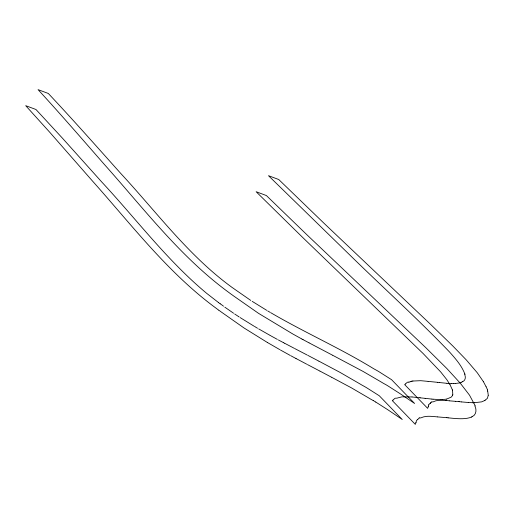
<?xml version="1.0" encoding="UTF-8"?>
<svg xmlns="http://www.w3.org/2000/svg" width="514" height="514" viewBox="0 0 514 514"><rect width="100%" height="100%" fill="white"/><g stroke="black" fill="none" stroke-linecap="round" stroke-linejoin="round"><path stroke-width="0.77" d="M487.394 389.991L487.4 390.126A14.167 3.007 37.6 0 0 487.529 390.743L487.683 391.141M488.255 395.182L487.722 391.244M488.249 395.292L487.413 398.318L485.357 400.046M428.284 406.69L428.766 404.923M452.802 394.694L452.596 391.231A9.014 1.915 37.6 0 1 452.532 390.672L452.577 390.563M462.491 381.696C464.804 381.002 466.012 378.047 464.964 375.239A9.014 1.915 37.6 0 1 464.881 374.642M415.922 422.752L416.488 420.625A15.683 3.328 37.6 0 1 416.828 420.208L417.728 419.552M428.303 406.587L427.648 408.334L404.653 384.588L405.405 384.035M415.954 422.585L415.293 424.365L392.304 400.624L393.03 400.098M452.789 394.771L452.519 395.504M428.772 404.891L428.837 404.595A15.683 3.328 37.6 0 1 429.177 404.177L430.064 403.548M464.919 374.565L464.926 374.545A6.579 1.394 37.6 0 0 464.817 373.935M452.468 395.581L451.215 397.142L446.544 399.121M417.766 419.508L418.897 418.184A14.431 3.065 37.6 0 1 419.7 417.901M430.115 403.471L430.578 402.95M393.094 400.02L394.861 398.414A23.008 4.883 37.6 0 1 395.786 398.164L396.808 398.157A15.491 3.29 37.6 0 0 397.476 397.997L401.884 396.853L411.965 396.949M405.469 383.964L407.216 382.377A23.008 4.883 37.6 0 1 408.142 382.127L408.649 382.127M431.252 402.147L430.449 403.079M410.011 381.818L409.844 381.941A15.491 3.29 37.6 0 1 409.163 382.127L408.816 382.127M410.082 381.761L411.875 381.195M485.229 400.143L484.484 400.618M471.37 417.105C464.958 419.745 455.912 418.576 448.407 417.863M471.396 417.092L472.013 416.713M462.465 381.709L461.733 382.114M472.154 416.629C475.945 415.228 476.857 410.223 475.18 406.773A14.167 3.007 37.6 0 1 475.039 406.156L475.039 405.854M484.336 400.695L481.644 401.864L474.191 402.725M461.566 382.198L460.036 382.879L469.52 395.182L474.769 404.968A12.252 2.602 37.6 0 1 475.058 405.867L475.045 405.919M412.813 381.028L420.748 380.694L427.937 381.362M412.909 381.009L411.573 381.24M455.038 383.528L453.432 383.63M455.256 383.489L460.011 382.891L446.859 368.532L425.92 347.792L306.999 234.859L266.38 195.545L256.126 191.716L303.382 238.143L423.138 353.542L440.691 371.937L446.852 379.692L449.981 384.645M442.939 399.513L446.435 399.127M442.65 399.564L441.121 399.661M473.041 402.738L474.094 402.725M473.227 402.738L468.46 402.507M419.713 417.914L420.484 417.921A16.358 3.47 37.6 0 0 421.255 417.728C426.112 415.447 432.056 416.424 437.298 416.88M451.292 383.611L446.981 383.315M451.376 383.611L453.226 383.63M440.871 399.667L433.045 399.198M432.994 399.192L431.766 399.082M420.272 397.842L419.308 397.74M420.33 397.849L425.007 398.324M461.533 401.916L459.426 401.678M461.643 401.929L468.299 402.494M447.077 417.715L448.298 417.85M459.375 401.678L458.873 401.62M447.019 417.709L446.525 417.651M431.24 402.141A14.431 3.065 37.6 0 1 432.049 401.864L432.788 401.89A16.358 3.47 37.6 0 0 433.604 401.691C436.675 399.847 442.021 400.329 446.113 400.451M445.946 400.432L449.654 400.843M455.655 401.35L458.822 401.614M431.554 399.057L425.592 398.395M446.467 417.644L437.414 416.893M455.603 401.344L449.769 400.862M412.087 396.969L419.135 397.72M437.825 382.345L439.264 382.525M425.534 398.389L425.123 398.337M446.872 383.303L439.322 382.532M437.767 382.339L428.156 381.394M318.982 361.207L339.998 372.367L360.256 384.093A15.491 3.29 37.6 0 0 362.177 385.23L364.362 386.432A23.008 4.883 37.6 0 1 367.092 388.038L379.261 395.754L402.25 419.495L388.372 410.127A15.683 3.328 37.6 0 0 386.374 408.836L375.805 402.089M318.802 361.117L307.88 355.392M331.909 377.424L351.3 387.787L369.399 398.363A16.358 3.47 37.6 0 0 371.635 399.68L373.248 400.56M331.71 377.321L320.029 371.153M284.75 343.326L294.284 348.325M294.856 348.627L307.179 355.026M284.563 343.23L283.516 342.677M307.404 364.548L319.824 371.044M309.184 342.922L332.481 355.174M332.68 355.277L363.135 371.468L381.754 382.326A16.358 3.47 37.6 0 0 383.99 383.65L385.603 384.53A14.431 3.065 37.6 0 1 388.154 386.046L398.723 392.805A15.683 3.328 37.6 0 1 400.721 394.097L414.605 403.464L391.61 379.717L379.441 372.007A23.008 4.883 37.6 0 0 376.711 370.395L374.533 369.193A15.491 3.29 37.6 0 1 372.611 368.069C339.587 347.939 304.115 332.243 270.749 312.705M296.629 358.849L306.704 364.175M308.985 342.819L308.58 342.607M303.286 339.767L308.175 342.388M290.93 355.804L295.621 358.316M296.43 358.746L295.826 358.425M303.08 339.664L302.573 339.388M278.376 339.953L283.323 342.575M290.224 355.425L289.71 355.142M302.367 339.279L301.853 338.996M277.374 339.407L270.987 335.912M301.647 338.887L292.98 334.081M289.298 354.917L280.413 349.989M270.544 335.661L269.535 335.096M258.658 328.889L269.156 334.877M292.55 333.837L258.574 313.367L233.517 295.884A14.167 3.007 37.6 0 0 231.936 294.728L231.011 294.079A12.252 2.602 37.6 0 1 228.897 292.505C180.542 257.122 144.171 209.037 104.605 164.731C82.568 139.57 60.723 114.23 38.055 89.635L48.31 93.464C73.027 119.717 96.87 146.779 120.925 173.636C156.629 212.166 188.272 255.272 230.972 286.606A6.579 1.394 37.6 0 0 232.534 287.75L232.97 288.039A9.014 1.915 37.6 0 1 234.525 289.144L250.793 300.439M279.77 349.623L267.453 342.523M270.062 312.313L267.646 310.893M257.54 328.247L255.381 326.975M267.235 342.395L244.047 327.983L221.161 311.921A14.167 3.007 37.6 0 0 219.581 310.758L218.861 310.257M254.963 326.724L254.539 326.474M266.715 310.334L252.175 301.345M254.012 326.152L240.141 317.581M239.177 316.965L238.772 316.695M234.66 313.97L238.438 316.476M220.178 303.774L220.615 304.07A9.014 1.915 37.6 0 1 222.17 305.181L223.532 306.209M233.581 313.244L224.804 307.147M218.469 302.521L206.879 293.494M206.48 293.173C167.204 260.521 136.428 219.285 101.785 182.033L62.425 138.163L35.961 109.501L25.7 105.666L49.909 132.451L92.25 180.767C131.815 225.074 168.187 273.159 216.542 308.535A12.252 2.602 37.6 0 0 218.656 310.115M464.797 373.922C461.643 365.563 455.565 358.778 449.718 352.193C417.458 318.481 382.692 287.281 349.404 254.603L268.475 175.685L278.736 179.514L324.964 224.181L430.141 323.942L452.969 346.147L466.166 359.781L477.249 372.734L483.449 381.729M483.385 381.606L486.077 386.721M450.001 384.684L452.449 389.959M486.103 386.772L487.124 388.931A12.252 2.602 37.6 0 1 487.407 389.83L487.394 389.888M220.178 303.787A6.579 1.394 37.6 0 1 218.617 302.637M373.241 400.554A14.431 3.065 37.6 0 1 375.798 402.083M452.461 389.965A6.579 1.394 37.6 0 1 452.603 390.582"/></g></svg>
